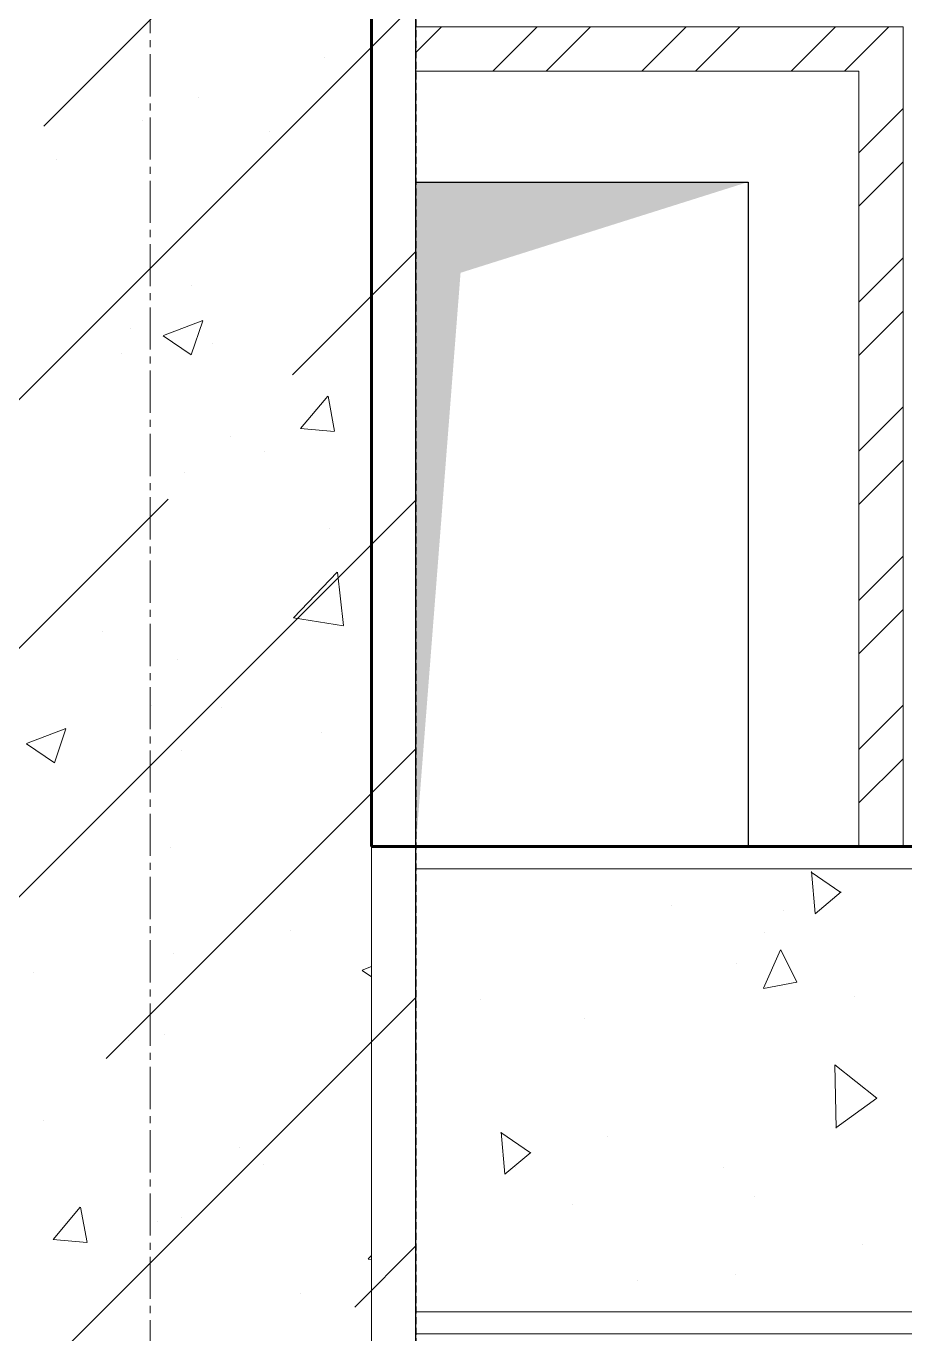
# Model space of a CAD drawing. Header units: millimetres. Extents: x 470010 to 1231400, y -134005 to 421770.
# Drawn here: x 672818 to 673214, y -70921 to -70331 of the extents above; entities that cross this region are included whole.
import ezdxf
from ezdxf.enums import TextEntityAlignment as Align

# ---------------------------------------------------------------- set-up
doc = ezdxf.new("R2010")
doc.units = ezdxf.units.MM
doc.linetypes.add('CENTER2', pattern=[28.575, 19.05, -3.175, 3.175, -3.175])
doc.linetypes.add('HIDDEN2', pattern=[4.7625, 3.175, -1.5875])
doc.layers.get('Defpoints').update_dxf_attribs({"color": 140})
for name, color, linetype, lineweight in [('0) шп потолок', 3, 'Continuous', 60), ('АР_Колонны', 70, 'Continuous', 30), ('АР_Стены ГКЛ', 1, 'Continuous', 15), ('АР_Стены ЖБ', 7, 'Continuous', 35), ('АР_Стены ПЕНОблок', 52, 'Continuous', 20), ('АР_Тонкая', 254, 'Continuous', 5), ('АР_Штриховка', 8, 'Continuous', 0)]:
    doc.layers.add(name, color=color, linetype=linetype, lineweight=lineweight)
doc.layers.add('РД_Оси_100', color=7, linetype='Continuous', lineweight=0, true_color=0x525252)
doc.styles.add('style1', font='ARIALN.TTF')

# ---------------------------------------------------------------- blocks, each defined once
blk = doc.blocks.new('СОШ_2200_АР_ОСИ_М100_28.05.24')
at = {"layer": 'РД_Оси_100', "color": 251, "linetype": 'CENTER2', "true_color": 0x636466}
blk.add_line((0, -6155), (0, 139938.679), dxfattribs=at)
blk = doc.blocks.new('A$C9108343f')
at = {"layer": 'АР_Стены ГКЛ', "linetype": 'Continuous', "lineweight": 0, "true_color": 0x000000}
h = blk.add_hatch(dxfattribs=at)
h.set_pattern_fill('ANSI31', color=18, scale=15, style=0)
h.set_pattern_definition([(45, (-63444.083, -115658.25), (-33.67596, 33.67596), [])])
h.paths.add_polyline_path([(7274.96, 30035), (7274.96, 30015), (7474.96, 30015), (7494.96, 30035)], flags=0)
h = blk.add_hatch(dxfattribs=at)
h.set_pattern_fill('ANSI31', color=18, scale=15, angle=-360, style=0)
h.set_pattern_definition([(45, (-63444.083, -115658.25), (-33.67596, 33.67596), [])])
h.paths.add_polyline_path([(7494.96, 30035), (7474.96, 30015), (7474.96, 29665), (7494.96, 29665)], flags=0)
at = {"color": 18, "linetype": 'Continuous', "true_color": 0x000000}
for p, q in [((7274.96, 29665), (7274.96, 29965)), ((7274.96, 29965), (7424.96, 29965)), ((7274.96, 29665), (7274.96, 29965)), ((7274.96, 29965), (7424.96, 29965)), ((7424.96, 29965), (7424.96, 29665)), ((7424.96, 29965), (7424.96, 29665)), ((7424.96, 29665), (7274.96, 29665)), ((7424.96, 29665), (7274.96, 29665))]:
    blk.add_line(p, q, dxfattribs=at)
blk.add_solid([(7274.96, 29665), (7274.96, 29965), (7295.15, 29924.03), (7424.96, 29965)], dxfattribs=at)
blk.add_solid([(7274.96, 29665), (7274.96, 29965), (7295.15, 29924.03), (7424.96, 29965)], dxfattribs=at)
at = {"layer": '0) шп потолок'}
blk.add_lwpolyline([(13854.96, 29665), (7254.96, 29665), (7254.96, 33345), (15055.52, 33345)], dxfattribs=at)
at = {"layer": 'АР_Колонны', "color": 18, "linetype": 'HIDDEN2', "lineweight": 25, "true_color": 0x000000}
blk.add_line((7274.96, 30205), (7274.96, 29005), dxfattribs=at)
at = {"layer": 'АР_Колонны', "color": 18, "linetype": 'Continuous', "lineweight": 15, "true_color": 0x000000}
blk.add_line((7274.96, 29005), (7274.96, 30205), dxfattribs=at)
blk.add_line((7274.96, 29005), (7274.96, 30205), dxfattribs=at)
at = {"layer": 'АР_Стены ГКЛ', "color": 18, "linetype": 'Continuous', "lineweight": 5, "true_color": 0x000000}
for p, q in [((7274.96, 30035), (7274.96, 30015)), ((7494.96, 30035), (7274.96, 30035)), ((7494.96, 29665), (7494.96, 30035)), ((7274.96, 30015), (7274.96, 29965)), ((7474.96, 30015), (7274.96, 30015)), ((7274.96, 30015), (7474.96, 30015)), ((7474.96, 29665), (7474.96, 30015)), ((7474.96, 30015), (7474.96, 29665)), ((7274.96, 29965), (7424.96, 29965)), ((7424.96, 29965), (7424.96, 29665)), ((7424.96, 29665), (7474.96, 29665)), ((7474.96, 29665), (7494.96, 29665))]:
    blk.add_line(p, q, dxfattribs=at)
at = {"layer": 'АР_Стены ЖБ', "color": 18, "linetype": 'Continuous', "lineweight": 30, "true_color": 0x000000}
blk.add_line((7274.96, 29005), (7274.96, 30205), dxfattribs=at)
at = {"layer": 'АР_Стены ПЕНОблок', "color": 18, "linetype": 'Continuous', "lineweight": 20, "true_color": 0x000000}
for p, q in [((7254.96, 21355), (7254.96, 97555)), ((7274.96, 29655), (7274.96, 29455)), ((13854.96, 29655), (7274.96, 29655)), ((7274.96, 29455), (13854.96, 29455))]:
    blk.add_line(p, q, dxfattribs=at)
at = {"layer": 'АР_Тонкая', "color": 18, "linetype": 'Continuous', "lineweight": 0, "true_color": 0x000000}
for p, q in [((7274.96, 29665), (7274.96, 29655)), ((13854.96, 29665), (7274.96, 29665)), ((7274.96, 29655), (13854.96, 29655)), ((7274.96, 29455), (7274.96, 29445)), ((13854.96, 29455), (7274.96, 29455)), ((7274.96, 29445), (13854.96, 29445))]:
    blk.add_line(p, q, dxfattribs=at)
at = {"layer": 'АР_Штриховка', "color": 18, "linetype": 'Continuous', "lineweight": 5, "true_color": 0x000000}
for p, q in [((7107.05, 29990.28), (7247.37, 30130.6)), ((7054.96, 29825.93), (7274.96, 30045.93)), ((7219.31, 29878.03), (7274.96, 29933.68)), ((7191.24, 29849.96), (7191.24, 29849.96)), ((7054.96, 29713.68), (7163.18, 29821.9)), ((7054.96, 29601.42), (7274.96, 29821.42)), ((7135.12, 29569.33), (7274.96, 29709.17)), ((7054.96, 29376.92), (7274.96, 29596.92)), ((7107.05, 29541.27), (7107.05, 29541.27)), ((7247.37, 29457.08), (7274.96, 29484.66))]:
    blk.add_line(p, q, dxfattribs=at)
at = {"layer": 'АР_Штриховка', "color": 18, "linetype": 'Continuous', "lineweight": 0, "true_color": 0x000000}
for p, q in [((7233.54, 30021.02), (7233.54, 30021.02)), ((7176.74, 30003), (7176.74, 30003)), ((7151.5, 29992.63), (7151.5, 29992.63)), ((7209.03, 29987.74), (7209.03, 29987.74)), ((7112.83, 29975.07), (7112.83, 29975.07)), ((7173.65, 29918.44), (7173.65, 29918.44)), ((7145.97, 29898.96), (7145.97, 29898.96)), ((7160.99, 29895.66), (7178.78, 29902.48)), ((7173.58, 29887.01), (7178.73, 29902.36)), ((7160.93, 29895.53), (7173.57, 29887.01)), ((7183, 29891.9), (7183, 29891.9)), ((7142.21, 29887.56), (7142.21, 29887.56)), ((7222.94, 29853.76), (7235.18, 29868.36)), ((7238.26, 29852.46), (7235.33, 29868.38)), ((7222.94, 29853.76), (7238.12, 29852.43)), ((7206.83, 29843.19), (7206.83, 29843.19)), ((7170.57, 29833.89), (7170.57, 29833.89)), ((7235.81, 29808.5), (7235.81, 29808.5)), ((7219.72, 29768.27), (7239.51, 29788.89)), ((7242.36, 29764.77), (7239.55, 29788.9)), ((7219.76, 29768.2), (7242.35, 29764.7)), ((7133.54, 29762.11), (7133.54, 29762.11)), ((7167.48, 29749.33), (7167.48, 29749.33)), ((7155.71, 29728.87), (7155.71, 29728.87)), ((7187.1, 29727.99), (7187.1, 29727.99)), ((7099.19, 29711.47), (7116.97, 29718.3)), ((7111.78, 29702.82), (7116.93, 29718.17)), ((7232.57, 29716.69), (7232.57, 29716.69)), ((7099.13, 29711.35), (7111.77, 29702.82)), ((7168.99, 29708.32), (7168.99, 29708.32)), ((7164.39, 29664.78), (7164.39, 29664.78)), ((7466.79, 29644.23), (7453.45, 29653.41)), ((7455.29, 29634.7), (7453.63, 29653.67)), ((7455.29, 29634.69), (7466.97, 29644.49)), ((7390.27, 29638.26), (7390.27, 29638.26)), ((7440.89, 29636.13), (7440.89, 29636.13)), ((7218.6, 29627.27), (7218.6, 29627.27)), ((7432.23, 29626.1), (7432.23, 29626.1)), ((7165.75, 29616.51), (7165.75, 29616.51)), ((7431.91, 29601.01), (7439.66, 29618.41)), ((7446.91, 29603.82), (7439.7, 29618.31)), ((7102.17, 29608.14), (7102.17, 29608.14)), ((7250.75, 29609.08), (7254.96, 29606.24)), ((7250.8, 29609.2), (7254.96, 29610.8)), ((7419.78, 29611.98), (7419.78, 29611.98)), ((7431.95, 29600.91), (7446.91, 29603.82)), ((7304.06, 29595.88), (7304.06, 29595.88)), ((7472.93, 29597.15), (7472.93, 29597.15)), ((7351.23, 29587.38), (7351.23, 29587.38)), ((7161.3, 29580.22), (7161.3, 29580.22)), ((7145.22, 29577.32), (7145.22, 29577.32)), ((7483.16, 29551.36), (7464.12, 29566.43)), ((7464.75, 29537.92), (7464.16, 29566.49)), ((7464.65, 29537.96), (7483.1, 29551.45)), ((7326.69, 29526.68), (7313.36, 29535.86)), ((7315.19, 29517.14), (7313.53, 29536.12)), ((7361.66, 29533.91), (7361.66, 29533.91)), ((7195.13, 29528.99), (7195.13, 29528.99)), ((7315.2, 29517.14), (7326.87, 29526.93)), ((7206.08, 29521.55), (7206.08, 29521.55)), ((7319.85, 29520.15), (7319.85, 29520.15)), ((7413.86, 29520.18), (7413.86, 29520.18)), ((7427.94, 29506.98), (7427.94, 29506.98)), ((7111.24, 29487.59), (7123.48, 29502.18)), ((7126.57, 29486.28), (7123.63, 29502.2)), ((7345.47, 29503.38), (7345.47, 29503.38)), ((7158.21, 29495.67), (7158.21, 29495.67)), ((7169.14, 29497.48), (7169.14, 29497.48)), ((7111.24, 29487.58), (7126.42, 29486.25)), ((7476.58, 29485.23), (7476.58, 29485.23)), ((7253.4, 29478.8), (7254.96, 29480.43)), ((7253.43, 29478.74), (7254.96, 29478.5)), ((7419.27, 29471.93), (7419.27, 29471.93)), ((7374.82, 29469.3), (7374.82, 29469.3)), ((7222.69, 29463.36), (7222.69, 29463.36))]:
    blk.add_line(p, q, dxfattribs=at)
at = {"layer": 'РД_Оси_100'}
blk.add_blockref('СОШ_2200_АР_ОСИ_М100_28.05.24', (7154.96, 6755), dxfattribs=at)
at = {"layer": 'Defpoints', "color": 18, "true_color": 0x000000, "style": 'style1'}
for p in [(143949.34, 316089.12), (143974.98, 281639.5), (143890.4, 273244.71), (143839.99, 264276.81), (143967.75, 254892.38), (12251.96, 104178.14), (12382.58, 96023.14)]:
    blk.add_attdef('АР-ПОМЕЩЕНИЕ:НАИМЕНОВАНИЕ', text='', height=100, dxfattribs=at).set_placement(p, align=Align.MIDDLE)
at = {"layer": 'Defpoints', "color": 18, "true_color": 0x000000, "style": 'style1', "flags": 8}
for p in [(143951.3, 279099.09), (143848.34, 269251.11), (143875.33, 260094.25), (144049.74, 250824.7), (163419.28, 238153.36), (155897.46, 237965.97), (183037.2, 237965.97), (143342.94, 237876.19)]:
    blk.add_attdef('АР-ПОМЕЩЕНИЕ:НАИМЕНОВАНИЕ', text='', height=100, dxfattribs=at).set_placement(p, align=Align.MIDDLE)

msp = doc.modelspace()

# ---------------------------------------------------------------- hatches: boundary and pattern name
at = {"layer": '0) шп потолок'}
h = msp.add_hatch(dxfattribs=at)
h.set_pattern_fill('ANSI31', color=3, scale=333)
h.paths.add_polyline_path([(700363.966, -68211.242), (700363.966, -67611.242), (699673.57, -67611.242), (699673.57, -67311.242), (695193.57, -67311.242), (695193.57, -68210.434), (694903.511, -68210.544), (693273.563, -68211.166), (693073.563, -68211.242), (692873.57, -68211.242), (691173.57, -68211.242), (684173.57, -68211.242), (684173.57, -68011.242), (684173.57, -65811.242), (684173.57, -65611.242), (684173.57, -64311.242), (684173.57, -59911.242), (684823.57, -59911.242), (684823.57, -59691.242), (685063.57, -59691.242), (685063.57, -57531.242), (684493.57, -57531.242), (684493.57, -54921.242), (681503.566, -54921.242), (681503.566, -57531.242), (680783.57, -57531.242), (680783.57, -58211.242), (680783.57, -58511.242), (680783.57, -61411.242), (680783.57, -61911.242), (680783.57, -62811.242), (680783.57, -66801.242), (680773.57, -67021.242), (679573.57, -67021.242), (672993.57, -67021.242), (672993.57, -67611.257), (672973.57, -67597.767), (672973.57, -70161.242), (672993.57, -70161.242), (672993.57, -70351.242), (673213.57, -70351.242), (673213.57, -70701.242), (679573.57, -70701.242), (679573.57, -70421.242), (680773.57, -70421.242), (680774.132, -70421.242), (680774.132, -70734.234), (680773.57, -70734.796), (680773.57, -72201.242), (682173.57, -72201.242), (684173.57, -72201.242), (684173.57, -72168.693), (698794.179, -72168.693), (698794.179, -71911.242), (699673.57, -71911.242), (699673.57, -71911.242), (700363.966, -71911.242)])
h.paths.add_polyline_path([(684404.826, -59899.073), (684791.115, -59899.073), (684791.115, -59598.459), (684404.826, -59598.459)], flags=24)
at = {"layer": 'АР_Стены ГКЛ', "linetype": 'Continuous', "lineweight": 0, "true_color": 0x000000}
h = msp.add_hatch(dxfattribs=at)
h.set_pattern_fill('ANSI31', color=18, scale=15, style=0)
h.set_pattern_definition([(45, (602274.53, -216024.49), (-33.67596, 33.67596), [])])
h.paths.add_polyline_path([(672993.57, -70331.242), (672993.57, -70351.242), (673193.57, -70351.242), (673213.57, -70331.242)], flags=0)
h = msp.add_hatch(dxfattribs=at)
h.set_pattern_fill('ANSI31', color=18, scale=15, angle=-360, style=0)
h.set_pattern_definition([(45, (602274.53, -216024.49), (-33.67596, 33.67596), [])])
h.paths.add_polyline_path([(673213.57, -70331.242), (673193.57, -70351.242), (673193.57, -70701.242), (673213.57, -70701.242)], flags=0)

# ---------------------------------------------------------------- linework, layer by layer
at = {"color": 18, "linetype": 'Continuous', "true_color": 0x000000}
for p, q in [((672993.57, -70701.242), (672993.57, -70401.242)), ((672993.57, -70401.242), (673143.57, -70401.242)), ((672993.57, -70701.242), (672993.57, -70401.242)), ((672993.57, -70401.242), (673143.57, -70401.242)), ((673143.57, -70401.242), (673143.57, -70701.242)), ((673143.57, -70401.242), (673143.57, -70701.242)), ((673143.57, -70701.242), (672993.57, -70701.242)), ((673143.57, -70701.242), (672993.57, -70701.242))]:
    msp.add_line(p, q, dxfattribs=at)
msp.add_solid([(672993.57, -70701.242), (672993.57, -70401.242), (673013.767, -70442.215), (673143.57, -70401.242)], dxfattribs=at)
msp.add_solid([(672993.57, -70701.242), (672993.57, -70401.242), (673013.767, -70442.215), (673143.57, -70401.242)], dxfattribs=at)
at = {"layer": '0) шп потолок'}
msp.add_lwpolyline([(679573.57, -70701.242), (672973.57, -70701.242), (672973.57, -67021.242), (680774.132, -67021.242)], dxfattribs=at)
at = {"layer": 'АР_Колонны', "color": 18, "linetype": 'HIDDEN2', "lineweight": 25, "true_color": 0x000000}
msp.add_line((672993.57, -70161.242), (672993.57, -71361.242), dxfattribs=at)
at = {"layer": 'АР_Колонны', "color": 18, "linetype": 'Continuous', "lineweight": 15, "true_color": 0x000000}
msp.add_line((672993.57, -71361.242), (672993.57, -70161.242), dxfattribs=at)
msp.add_line((672993.57, -71361.242), (672993.57, -70161.242), dxfattribs=at)
at = {"layer": 'АР_Стены ГКЛ', "color": 18, "linetype": 'Continuous', "lineweight": 5, "true_color": 0x000000}
for p, q in [((672993.57, -70331.242), (672993.57, -70351.242)), ((673213.57, -70331.242), (672993.57, -70331.242)), ((673213.57, -70701.242), (673213.57, -70331.242)), ((672993.57, -70351.242), (672993.57, -70401.242)), ((673193.57, -70351.242), (672993.57, -70351.242)), ((672993.57, -70351.242), (673193.57, -70351.242)), ((673193.57, -70701.242), (673193.57, -70351.242)), ((673193.57, -70351.242), (673193.57, -70701.242)), ((672993.57, -70401.242), (673143.57, -70401.242)), ((673143.57, -70401.242), (673143.57, -70701.242)), ((673143.57, -70701.242), (673193.57, -70701.242)), ((673193.57, -70701.242), (673213.57, -70701.242))]:
    msp.add_line(p, q, dxfattribs=at)
at = {"layer": 'АР_Стены ЖБ', "color": 18, "linetype": 'Continuous', "lineweight": 30, "true_color": 0x000000}
msp.add_line((672993.57, -71361.242), (672993.57, -70161.242), dxfattribs=at)
at = {"layer": 'АР_Стены ПЕНОблок', "color": 18, "linetype": 'Continuous', "lineweight": 20, "true_color": 0x000000}
for p, q in [((672973.57, -79011.242), (672973.57, -2811.242)), ((672993.57, -70711.242), (672993.57, -70911.242)), ((679573.57, -70711.242), (672993.57, -70711.242)), ((672993.57, -70911.242), (679573.57, -70911.242))]:
    msp.add_line(p, q, dxfattribs=at)
at = {"layer": 'АР_Тонкая', "color": 18, "linetype": 'Continuous', "lineweight": 0, "true_color": 0x000000}
for p, q in [((672993.57, -70701.242), (672993.57, -70711.242)), ((679573.57, -70701.242), (672993.57, -70701.242)), ((672993.57, -70711.242), (679573.57, -70711.242)), ((672993.57, -70911.242), (672993.57, -70921.242)), ((679573.57, -70911.242), (672993.57, -70911.242)), ((672993.57, -70921.242), (679573.57, -70921.242))]:
    msp.add_line(p, q, dxfattribs=at)
at = {"layer": 'АР_Штриховка', "color": 18, "linetype": 'Continuous', "lineweight": 5, "true_color": 0x000000}
for p, q in [((672825.666, -70375.963), (672965.983, -70235.646)), ((672773.57, -70540.312), (672993.57, -70320.312)), ((672937.92, -70488.216), (672993.57, -70432.566)), ((672773.57, -70652.566), (672881.793, -70544.343)), ((672773.57, -70764.819), (672993.57, -70544.819)), ((672853.73, -70796.912), (672993.57, -70657.072)), ((672773.57, -70989.325), (672993.57, -70769.325)), ((672965.983, -70909.166), (672993.57, -70881.578))]:
    msp.add_line(p, q, dxfattribs=at)
at = {"layer": 'АР_Штриховка', "color": 18, "linetype": 'Continuous', "lineweight": 0, "true_color": 0x000000}
for p, q in [((672879.603, -70470.585), (672897.388, -70463.758)), ((672892.192, -70479.235), (672897.343, -70463.886)), ((672879.547, -70470.709), (672892.182, -70479.231)), ((672941.548, -70512.48), (672953.793, -70497.887)), ((672956.876, -70513.786), (672953.939, -70497.864)), ((672941.548, -70512.484), (672956.73, -70513.813)), ((672938.335, -70597.969), (672958.119, -70577.35)), ((672960.969, -70601.467), (672958.163, -70577.345)), ((672938.367, -70598.038), (672960.957, -70601.542)), ((672817.801, -70654.773), (672835.586, -70647.946)), ((672830.39, -70663.423), (672835.541, -70648.073)), ((672817.745, -70654.897), (672830.38, -70663.419)), ((673185.401, -70722.013), (673172.066, -70712.832)), ((673173.9, -70731.545), (673172.24, -70712.567)), ((673173.904, -70731.55), (673185.579, -70721.754)), ((673150.526, -70765.232), (673158.274, -70747.829)), ((673165.523, -70762.427), (673158.312, -70747.932)), ((672969.416, -70757.038), (672973.57, -70755.443)), ((672969.36, -70757.162), (672973.57, -70760.002)), ((673150.564, -70765.335), (673165.524, -70762.427)), ((673201.774, -70814.881), (673182.733, -70799.808)), ((673183.365, -70828.325), (673182.774, -70799.756)), ((673183.257, -70828.287), (673201.708, -70814.791)), ((673045.307, -70839.566), (673031.972, -70830.384)), ((673033.805, -70849.098), (673032.145, -70830.121)), ((673033.81, -70849.104), (673045.484, -70839.308)), ((672829.85, -70878.655), (672842.095, -70864.062)), ((672845.178, -70879.96), (672842.241, -70864.039)), ((672829.85, -70878.659), (672845.032, -70879.987)), ((672972.01, -70887.437), (672973.57, -70885.811)), ((672972.042, -70887.506), (672973.57, -70887.743))]:
    msp.add_line(p, q, dxfattribs=at)

# ---------------------------------------------------------------- block references
msp.add_blockref('A$C9108343f', (665718.612, -100366.242))
at = {"layer": 'РД_Оси_100'}
msp.add_blockref('СОШ_2200_АР_ОСИ_М100_28.05.24', (672873.57, -93611.242), dxfattribs=at)

doc.saveas('drawing.dxf')
